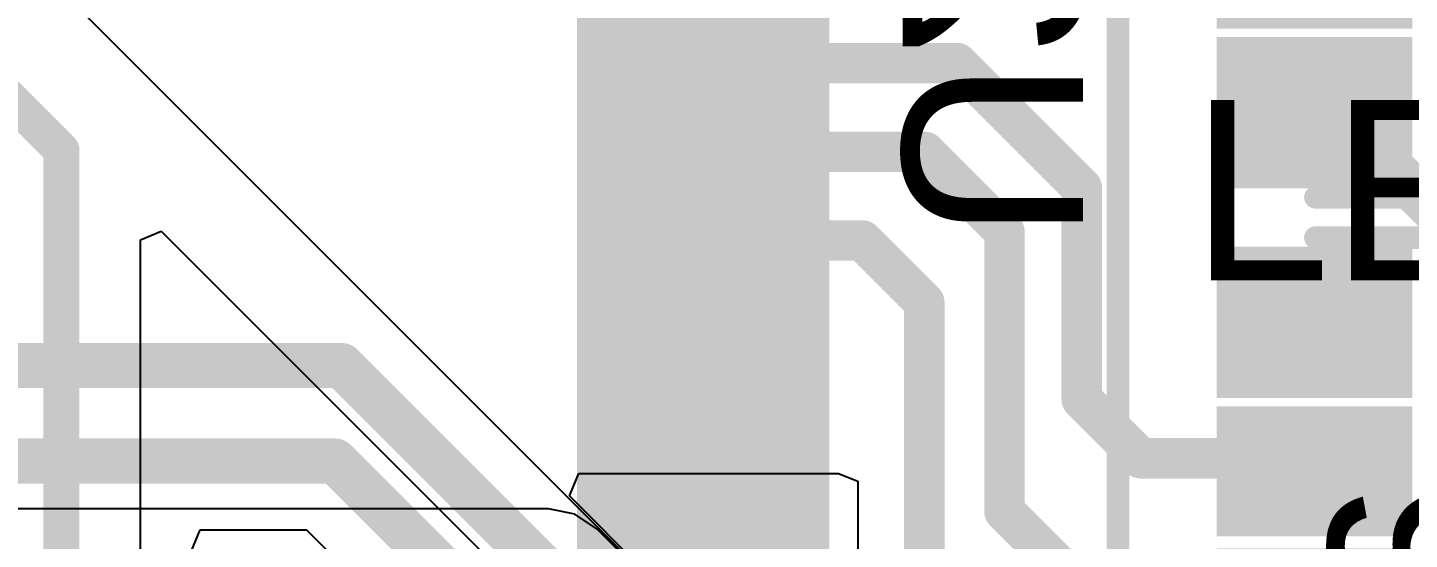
# Model space of a CAD drawing. Header units: inches. Extents: x -2.7 to 10.9, y -2.9 to 7.4.
# Drawn here: x 0.643 to 0.9496, y -0.037 to 0.0766 of the extents above; entities that cross this region are included whole.
import ezdxf

# ---------------------------------------------------------------- set-up
doc = ezdxf.new("R2010")
doc.units = ezdxf.units.IN
doc.header["$MEASUREMENT"] = 0
for name, color, linetype in [('Bottom Layer', 5, 'Continuous'), ('Bottom Overlay', 54, 'Continuous'), ('Bottom Paste', 16, 'Continuous'), ('Bottom Solder', 6, 'Continuous'), ('Layer 3', 76, 'Continuous'), ('Top Layer', 1, 'Continuous'), ('Top Overlay', 2, 'Continuous')]:
    doc.layers.add(name, color=color, linetype=linetype)
doc.styles.add('Arial', font='', dxfattribs={"height": 0.2})
doc.styles.get('Arial').set_extended_font_data('Arial')

# ---------------------------------------------------------------- blocks, each defined once
blk = doc.blocks.new('48_LQFP__7_7___B_124')
at = {"layer": 'Bottom Layer'}
for points in [[(-0.11457, -0.19134), (-0.11457, -0.14331), (-0.10197, -0.14331), (-0.10197, -0.19134)], [(-0.09488, -0.19134), (-0.09488, -0.14331), (-0.08228, -0.14331), (-0.08228, -0.19134)], [(-0.0752, -0.19134), (-0.0752, -0.14331), (-0.0626, -0.14331), (-0.0626, -0.19134)], [(-0.05551, -0.19134), (-0.05551, -0.14331), (-0.04291, -0.14331), (-0.04291, -0.19134)], [(-0.03583, -0.19134), (-0.03583, -0.14331), (-0.02323, -0.14331), (-0.02323, -0.19134)], [(-0.01614, -0.19134), (-0.01614, -0.14331), (-0.00354, -0.14331), (-0.00354, -0.19134)]]:
    blk.add_hatch(color=5, dxfattribs=at).paths.add_polyline_path(points)
at = {"layer": 'Bottom Paste'}
for points in [[(-0.11457, -0.19134), (-0.11457, -0.14331), (-0.10197, -0.14331), (-0.10197, -0.19134)], [(-0.09488, -0.19134), (-0.09488, -0.14331), (-0.08228, -0.14331), (-0.08228, -0.19134)], [(-0.0752, -0.19134), (-0.0752, -0.14331), (-0.0626, -0.14331), (-0.0626, -0.19134)], [(-0.05551, -0.19134), (-0.05551, -0.14331), (-0.04291, -0.14331), (-0.04291, -0.19134)], [(-0.03583, -0.19134), (-0.03583, -0.14331), (-0.02323, -0.14331), (-0.02323, -0.19134)], [(-0.01614, -0.19134), (-0.01614, -0.14331), (-0.00354, -0.14331), (-0.00354, -0.19134)]]:
    blk.add_hatch(color=16, dxfattribs=at).paths.add_polyline_path(points)
at = {"layer": 'Bottom Solder'}
for points in [[(-0.11857, -0.19534), (-0.11857, -0.13931), (-0.09797, -0.13931), (-0.09797, -0.19534)], [(-0.09888, -0.19534), (-0.09888, -0.13931), (-0.07828, -0.13931), (-0.07828, -0.19534)], [(-0.0792, -0.19534), (-0.0792, -0.13931), (-0.0586, -0.13931), (-0.0586, -0.19534)], [(-0.05951, -0.19534), (-0.05951, -0.13931), (-0.03891, -0.13931), (-0.03891, -0.19534)], [(-0.03983, -0.19534), (-0.03983, -0.13931), (-0.01923, -0.13931), (-0.01923, -0.19534)], [(-0.02014, -0.19534), (-0.02014, -0.13931), (0.00046, -0.13931), (0.00046, -0.19534)]]:
    blk.add_hatch(color=6, dxfattribs=at).paths.add_polyline_path(points)
blk = doc.blocks.new('YC164_FR_0710KL_B_146')
at = {"layer": 'Bottom Layer'}
for points in [[(-0.01772, 0.11043), (0.01772, 0.11043), (0.01772, 0.08484), (-0.01772, 0.08484)], [(0.0874, 0.08484), (0.05197, 0.08484), (0.05197, 0.11043), (0.0874, 0.11043)], [(-0.01772, 0.075), (0.01772, 0.075), (0.01772, 0.05413), (-0.01772, 0.05413)], [(0.0874, 0.05413), (0.05197, 0.05413), (0.05197, 0.075), (0.0874, 0.075)], [(-0.01772, 0.0435), (0.01772, 0.0435), (0.01772, 0.02264), (-0.01772, 0.02264)], [(0.0874, 0.02264), (0.05197, 0.02264), (0.05197, 0.0435), (0.0874, 0.0435)], [(-0.01772, 0.0128), (0.01772, 0.0128), (0.01772, -0.0128), (-0.01772, -0.0128)], [(0.0874, -0.0128), (0.05197, -0.0128), (0.05197, 0.0128), (0.0874, 0.0128)]]:
    blk.add_hatch(color=5, dxfattribs=at).paths.add_polyline_path(points)
at = {"layer": 'Bottom Paste'}
for points in [[(-0.01772, 0.11043), (0.01772, 0.11043), (0.01772, 0.08484), (-0.01772, 0.08484)], [(0.0874, 0.08484), (0.05197, 0.08484), (0.05197, 0.11043), (0.0874, 0.11043)], [(-0.01772, 0.075), (0.01772, 0.075), (0.01772, 0.05413), (-0.01772, 0.05413)], [(0.0874, 0.05413), (0.05197, 0.05413), (0.05197, 0.075), (0.0874, 0.075)], [(-0.01772, 0.0435), (0.01772, 0.0435), (0.01772, 0.02264), (-0.01772, 0.02264)], [(0.0874, 0.02264), (0.05197, 0.02264), (0.05197, 0.0435), (0.0874, 0.0435)], [(-0.01772, 0.0128), (0.01772, 0.0128), (0.01772, -0.0128), (-0.01772, -0.0128)], [(0.0874, -0.0128), (0.05197, -0.0128), (0.05197, 0.0128), (0.0874, 0.0128)]]:
    blk.add_hatch(color=16, dxfattribs=at).paths.add_polyline_path(points)
at = {"layer": 'Bottom Solder'}
for points in [[(-0.02172, 0.11443), (0.02172, 0.11443), (0.02172, 0.08084), (-0.02172, 0.08084)], [(0.0914, 0.08084), (0.04797, 0.08084), (0.04797, 0.11443), (0.0914, 0.11443)], [(-0.02172, 0.079), (0.02172, 0.079), (0.02172, 0.05013), (-0.02172, 0.05013)], [(0.0914, 0.05013), (0.04797, 0.05013), (0.04797, 0.079), (0.0914, 0.079)], [(-0.02172, 0.0475), (0.02172, 0.0475), (0.02172, 0.01864), (-0.02172, 0.01864)], [(0.0914, 0.01864), (0.04797, 0.01864), (0.04797, 0.0475), (0.0914, 0.0475)], [(-0.02172, 0.0168), (0.02172, 0.0168), (0.02172, -0.0168), (-0.02172, -0.0168)], [(0.0914, -0.0168), (0.04797, -0.0168), (0.04797, 0.0168), (0.0914, 0.0168)]]:
    blk.add_hatch(color=6, dxfattribs=at).paths.add_polyline_path(points)
at = {"layer": 'Bottom Overlay'}
for points in [[(0.06949, 0.11644, 0.005, 0.005, 0), (0.0002, 0.11644, 0.005, 0.005, 0)], [(-0.03116, 0.00482, 0.00787, 0.00787, 0), (-0.03116, -0.00718, 0.00787, 0.00787, 0)], [(-0.02516, -0.00118, 0.00787, 0.00787, 0), (-0.03116, 0.00482, 0.00787, 0.00787, 0)], [(-0.02516, -0.00118, 0.00787, 0.00787, 0), (-0.03116, -0.00718, 0.00787, 0.00787, 0)], [(0.06949, -0.0188, 0.005, 0.005, 0), (0.0002, -0.0188, 0.005, 0.005, 0)]]:
    blk.add_lwpolyline(points, format="xyseb", dxfattribs=at)
for points in [[(-0.00105, 0.11644, 0.0025, 0.0025, 1), (0.00145, 0.11644, 0.0025, 0.0025, 1)], [(0.06824, 0.11644, 0.0025, 0.0025, 1), (0.07074, 0.11644, 0.0025, 0.0025, 1)], [(-0.03313, 0.00482, 0.00394, 0.00394, 1), (-0.02919, 0.00482, 0.00394, 0.00394, 1)], [(-0.03313, 0.00482, 0.00394, 0.00394, 1), (-0.02919, 0.00482, 0.00394, 0.00394, 1)], [(-0.02713, -0.00118, 0.00394, 0.00394, 1), (-0.02319, -0.00118, 0.00394, 0.00394, 1)], [(-0.02713, -0.00118, 0.00394, 0.00394, 1), (-0.02319, -0.00118, 0.00394, 0.00394, 1)], [(-0.03313, -0.00718, 0.00394, 0.00394, 1), (-0.02919, -0.00718, 0.00394, 0.00394, 1)], [(-0.03313, -0.00718, 0.00394, 0.00394, 1), (-0.02919, -0.00718, 0.00394, 0.00394, 1)], [(-0.00105, -0.0188, 0.0025, 0.0025, 1), (0.00145, -0.0188, 0.0025, 0.0025, 1)], [(0.06824, -0.0188, 0.0025, 0.0025, 1), (0.07074, -0.0188, 0.0025, 0.0025, 1)]]:
    blk.add_lwpolyline(points, format="xyseb", close=True, dxfattribs=at)
blk = doc.blocks.new('YC164_FR_0710KL_B_148')
at = {"layer": 'Bottom Layer'}
for points in [[(-0.01772, 0.11043), (0.01772, 0.11043), (0.01772, 0.08484), (-0.01772, 0.08484)], [(0.0874, 0.08484), (0.05197, 0.08484), (0.05197, 0.11043), (0.0874, 0.11043)], [(-0.01772, 0.075), (0.01772, 0.075), (0.01772, 0.05413), (-0.01772, 0.05413)], [(0.0874, 0.05413), (0.05197, 0.05413), (0.05197, 0.075), (0.0874, 0.075)], [(-0.01772, 0.0435), (0.01772, 0.0435), (0.01772, 0.02264), (-0.01772, 0.02264)], [(0.0874, 0.02264), (0.05197, 0.02264), (0.05197, 0.0435), (0.0874, 0.0435)], [(-0.01772, 0.0128), (0.01772, 0.0128), (0.01772, -0.0128), (-0.01772, -0.0128)], [(0.0874, -0.0128), (0.05197, -0.0128), (0.05197, 0.0128), (0.0874, 0.0128)]]:
    blk.add_hatch(color=5, dxfattribs=at).paths.add_polyline_path(points)
at = {"layer": 'Bottom Paste'}
for points in [[(-0.01772, 0.11043), (0.01772, 0.11043), (0.01772, 0.08484), (-0.01772, 0.08484)], [(0.0874, 0.08484), (0.05197, 0.08484), (0.05197, 0.11043), (0.0874, 0.11043)], [(-0.01772, 0.075), (0.01772, 0.075), (0.01772, 0.05413), (-0.01772, 0.05413)], [(0.0874, 0.05413), (0.05197, 0.05413), (0.05197, 0.075), (0.0874, 0.075)], [(-0.01772, 0.0435), (0.01772, 0.0435), (0.01772, 0.02264), (-0.01772, 0.02264)], [(0.0874, 0.02264), (0.05197, 0.02264), (0.05197, 0.0435), (0.0874, 0.0435)], [(-0.01772, 0.0128), (0.01772, 0.0128), (0.01772, -0.0128), (-0.01772, -0.0128)], [(0.0874, -0.0128), (0.05197, -0.0128), (0.05197, 0.0128), (0.0874, 0.0128)]]:
    blk.add_hatch(color=16, dxfattribs=at).paths.add_polyline_path(points)
at = {"layer": 'Bottom Solder'}
for points in [[(-0.02172, 0.11443), (0.02172, 0.11443), (0.02172, 0.08084), (-0.02172, 0.08084)], [(0.0914, 0.08084), (0.04797, 0.08084), (0.04797, 0.11443), (0.0914, 0.11443)], [(-0.02172, 0.079), (0.02172, 0.079), (0.02172, 0.05013), (-0.02172, 0.05013)], [(0.0914, 0.05013), (0.04797, 0.05013), (0.04797, 0.079), (0.0914, 0.079)], [(-0.02172, 0.0475), (0.02172, 0.0475), (0.02172, 0.01864), (-0.02172, 0.01864)], [(0.0914, 0.01864), (0.04797, 0.01864), (0.04797, 0.0475), (0.0914, 0.0475)], [(-0.02172, 0.0168), (0.02172, 0.0168), (0.02172, -0.0168), (-0.02172, -0.0168)], [(0.0914, -0.0168), (0.04797, -0.0168), (0.04797, 0.0168), (0.0914, 0.0168)]]:
    blk.add_hatch(color=6, dxfattribs=at).paths.add_polyline_path(points)
at = {"layer": 'Bottom Overlay'}
for points in [[(0.0002, 0.11644, 0.005, 0.005, 0), (0.06949, 0.11644, 0.005, 0.005, 0)], [(-0.03116, 0.00482, 0.00787, 0.00787, 0), (-0.02516, -0.00118, 0.00787, 0.00787, 0)], [(-0.03116, -0.00718, 0.00787, 0.00787, 0), (-0.03116, 0.00482, 0.00787, 0.00787, 0)], [(-0.03116, -0.00718, 0.00787, 0.00787, 0), (-0.02516, -0.00118, 0.00787, 0.00787, 0)], [(0.0002, -0.0188, 0.005, 0.005, 0), (0.06949, -0.0188, 0.005, 0.005, 0)]]:
    blk.add_lwpolyline(points, format="xyseb", dxfattribs=at)
for points in [[(-0.00105, 0.11644, 0.0025, 0.0025, 1), (0.00145, 0.11644, 0.0025, 0.0025, 1)], [(0.06824, 0.11644, 0.0025, 0.0025, 1), (0.07074, 0.11644, 0.0025, 0.0025, 1)], [(-0.03313, 0.00482, 0.00394, 0.00394, 1), (-0.02919, 0.00482, 0.00394, 0.00394, 1)], [(-0.03313, 0.00482, 0.00394, 0.00394, 1), (-0.02919, 0.00482, 0.00394, 0.00394, 1)], [(-0.02713, -0.00118, 0.00394, 0.00394, 1), (-0.02319, -0.00118, 0.00394, 0.00394, 1)], [(-0.02713, -0.00118, 0.00394, 0.00394, 1), (-0.02319, -0.00118, 0.00394, 0.00394, 1)], [(-0.03313, -0.00718, 0.00394, 0.00394, 1), (-0.02919, -0.00718, 0.00394, 0.00394, 1)], [(-0.03313, -0.00718, 0.00394, 0.00394, 1), (-0.02919, -0.00718, 0.00394, 0.00394, 1)], [(-0.00105, -0.0188, 0.0025, 0.0025, 1), (0.00145, -0.0188, 0.0025, 0.0025, 1)], [(0.06824, -0.0188, 0.0025, 0.0025, 1), (0.07074, -0.0188, 0.0025, 0.0025, 1)]]:
    blk.add_lwpolyline(points, format="xyseb", close=True, dxfattribs=at)

msp = doc.modelspace()

# ---------------------------------------------------------------- linework, layer by layer
at = {"layer": 'Bottom Layer'}
for p, q in [((0.7632, -0.02735), (0.76527, -0.02235)), ((0.76527, -0.02235), (0.8229, -0.02235)), ((0.8229, -0.02235), (0.8229, -0.02235)), ((0.8229, -0.02235), (0.82718, -0.02409)), ((0.82718, -0.02409), (0.82718, -0.0657)), ((0.8412, -0.10535), (0.7632, -0.02735)), ((0.67932, -0.03953), (0.68124, -0.03491)), ((0.68124, -0.03491), (0.70483, -0.03491)), ((0.70483, -0.03491), (0.72407, -0.05415))]:
    msp.add_line(p, q, dxfattribs=at)
for points in [[(0.79288, 0.06869, 0.009, 0.009, 0), (0.84924, 0.06869, 0.009, 0.009, 0)], [(0.84924, 0.06869, 0.009, 0.009, 0), (0.87691, 0.04102, 0.009, 0.009, 0)], [(0.92856, 0.05772, 0.01, 0.01, 0), (0.93348, 0.05772, 0.01, 0.01, 0)], [(0.93348, 0.05772, 0.01, 0.01, 0), (0.94128, 0.04992, 0.01, 0.01, 0)], [(0.79288, 0.04901, 0.009, 0.009, 0), (0.84204, 0.04901, 0.009, 0.009, 0)], [(0.84204, 0.04901, 0.009, 0.009, 0), (0.85976, 0.03129, 0.009, 0.009, 0)], [(0.94128, 0.04992, 0.01, 0.01, 0), (0.95685, 0.03435, 0.01, 0.01, 0)], [(0.94128, 0.04992, 0.01, 0.01, 0), (0.94128, 0.04992, 0.01, 0.01, 0)], [(0.87691, -0.00591, 0.009, 0.009, 0), (0.87691, 0.04102, 0.009, 0.009, 0)], [(0.79288, 0.02932, 0.009, 0.009, 0), (0.82821, 0.02932, 0.009, 0.009, 0)], [(0.82821, 0.02932, 0.009, 0.009, 0), (0.84196, 0.01557, 0.009, 0.009, 0)], [(0.85976, -0.03076, 0.009, 0.009, 0), (0.85976, 0.03129, 0.009, 0.009, 0)], [(0.84196, -0.0657, 0.009, 0.009, 0), (0.84196, 0.01557, 0.009, 0.009, 0)], [(0.63703, 0.00158, 0.01, 0.01, 0), (0.71264, 0.00158, 0.01, 0.01, 0)], [(0.71264, 0.00158, 0.01, 0.01, 0), (0.83486, -0.12064, 0.01, 0.01, 0)], [(0.87691, -0.00591, 0.009, 0.009, 0), (0.89, -0.019, 0.009, 0.009, 0)], [(0.58911, -0.01961, 0.01, 0.01, 0), (0.71116, -0.01961, 0.01, 0.01, 0)], [(0.71116, -0.01961, 0.01, 0.01, 0), (0.82946, -0.13791, 0.01, 0.01, 0)], [(0.89, -0.019, 0.009, 0.009, 0), (0.92846, -0.019, 0.009, 0.009, 0)], [(0.92846, -0.019, 0.009, 0.009, 0), (0.92856, -0.0189, 0.009, 0.009, 0)], [(0.79288, -0.02973, 0.012, 0.012, 0), (0.80977, -0.02973, 0.012, 0.012, 0)], [(0.80977, -0.02973, 0.012, 0.012, 0), (0.81007, -0.03003, 0.012, 0.012, 0)], [(0.81007, -0.05236, 0.012, 0.012, 0), (0.81007, -0.03003, 0.012, 0.012, 0)], [(0.85976, -0.03076, 0.009, 0.009, 0), (0.87939, -0.05039, 0.009, 0.009, 0)]]:
    msp.add_lwpolyline(points, format="xyseb", dxfattribs=at)
for points in [[(0.79063, 0.06869, 0.0045, 0.0045, 1), (0.79513, 0.06869, 0.0045, 0.0045, 1)], [(0.84699, 0.06869, 0.0045, 0.0045, 1), (0.85149, 0.06869, 0.0045, 0.0045, 1)], [(0.84699, 0.06869, 0.0045, 0.0045, 1), (0.85149, 0.06869, 0.0045, 0.0045, 1)], [(0.92606, 0.05772, 0.005, 0.005, 1), (0.93106, 0.05772, 0.005, 0.005, 1)], [(0.93098, 0.05772, 0.005, 0.005, 1), (0.93598, 0.05772, 0.005, 0.005, 1)], [(0.93098, 0.05772, 0.005, 0.005, 1), (0.93598, 0.05772, 0.005, 0.005, 1)], [(0.79063, 0.04901, 0.0045, 0.0045, 1), (0.79513, 0.04901, 0.0045, 0.0045, 1)], [(0.83979, 0.04901, 0.0045, 0.0045, 1), (0.84429, 0.04901, 0.0045, 0.0045, 1)], [(0.83979, 0.04901, 0.0045, 0.0045, 1), (0.84429, 0.04901, 0.0045, 0.0045, 1)], [(0.93878, 0.04992, 0.005, 0.005, 1), (0.94378, 0.04992, 0.005, 0.005, 1)], [(0.93878, 0.04992, 0.005, 0.005, 1), (0.94378, 0.04992, 0.005, 0.005, 1)], [(0.93878, 0.04992, 0.005, 0.005, 1), (0.94378, 0.04992, 0.005, 0.005, 1)], [(0.93878, 0.04992, 0.005, 0.005, 1), (0.94378, 0.04992, 0.005, 0.005, 1)], [(0.87466, 0.04102, 0.0045, 0.0045, 1), (0.87916, 0.04102, 0.0045, 0.0045, 1)], [(0.87466, 0.04102, 0.0045, 0.0045, 1), (0.87916, 0.04102, 0.0045, 0.0045, 1)], [(0.79063, 0.02932, 0.0045, 0.0045, 1), (0.79513, 0.02932, 0.0045, 0.0045, 1)], [(0.82596, 0.02932, 0.0045, 0.0045, 1), (0.83046, 0.02932, 0.0045, 0.0045, 1)], [(0.82596, 0.02932, 0.0045, 0.0045, 1), (0.83046, 0.02932, 0.0045, 0.0045, 1)], [(0.85751, 0.03129, 0.0045, 0.0045, 1), (0.86201, 0.03129, 0.0045, 0.0045, 1)], [(0.85751, 0.03129, 0.0045, 0.0045, 1), (0.86201, 0.03129, 0.0045, 0.0045, 1)], [(0.83971, 0.01557, 0.0045, 0.0045, 1), (0.84421, 0.01557, 0.0045, 0.0045, 1)], [(0.83971, 0.01557, 0.0045, 0.0045, 1), (0.84421, 0.01557, 0.0045, 0.0045, 1)], [(0.71014, 0.00158, 0.005, 0.005, 1), (0.71514, 0.00158, 0.005, 0.005, 1)], [(0.71014, 0.00158, 0.005, 0.005, 1), (0.71514, 0.00158, 0.005, 0.005, 1)], [(0.87466, -0.00591, 0.0045, 0.0045, 1), (0.87916, -0.00591, 0.0045, 0.0045, 1)], [(0.87466, -0.00591, 0.0045, 0.0045, 1), (0.87916, -0.00591, 0.0045, 0.0045, 1)], [(0.70866, -0.01961, 0.005, 0.005, 1), (0.71366, -0.01961, 0.005, 0.005, 1)], [(0.70866, -0.01961, 0.005, 0.005, 1), (0.71366, -0.01961, 0.005, 0.005, 1)], [(0.88775, -0.019, 0.0045, 0.0045, 1), (0.89225, -0.019, 0.0045, 0.0045, 1)], [(0.88775, -0.019, 0.0045, 0.0045, 1), (0.89225, -0.019, 0.0045, 0.0045, 1)], [(0.92621, -0.019, 0.0045, 0.0045, 1), (0.93071, -0.019, 0.0045, 0.0045, 1)], [(0.92621, -0.019, 0.0045, 0.0045, 1), (0.93071, -0.019, 0.0045, 0.0045, 1)], [(0.92631, -0.0189, 0.0045, 0.0045, 1), (0.93081, -0.0189, 0.0045, 0.0045, 1)], [(0.78988, -0.02973, 0.006, 0.006, 1), (0.79588, -0.02973, 0.006, 0.006, 1)], [(0.80677, -0.02973, 0.006, 0.006, 1), (0.81277, -0.02973, 0.006, 0.006, 1)], [(0.80677, -0.02973, 0.006, 0.006, 1), (0.81277, -0.02973, 0.006, 0.006, 1)], [(0.80707, -0.03003, 0.006, 0.006, 1), (0.81307, -0.03003, 0.006, 0.006, 1)], [(0.80707, -0.03003, 0.006, 0.006, 1), (0.81307, -0.03003, 0.006, 0.006, 1)], [(0.85751, -0.03076, 0.0045, 0.0045, 1), (0.86201, -0.03076, 0.0045, 0.0045, 1)], [(0.85751, -0.03076, 0.0045, 0.0045, 1), (0.86201, -0.03076, 0.0045, 0.0045, 1)]]:
    msp.add_lwpolyline(points, format="xyseb", close=True, dxfattribs=at)
at = {"layer": 'Layer 3'}
for p, q in [((0.78764, -0.05246), (0.52618, 0.209)), ((0.668, 0.02947), (0.67262, 0.03138)), ((0.67262, 0.03138), (0.832, -0.128)), ((0.668, -1.066), (0.668, 0.02947))]:
    msp.add_line(p, q, dxfattribs=at)
for points in [[(0.50847, 0.19135, 0.008, 0.008, 0), (0.65047, 0.04935, 0.008, 0.008, 0)], [(0.65047, -1.77296, 0.008, 0.008, 0), (0.65047, 0.04935, 0.008, 0.008, 0)]]:
    msp.add_lwpolyline(points, format="xyseb", dxfattribs=at)
msp.add_lwpolyline([(0.64847, 0.04935, 0.004, 0.004, 1), (0.65247, 0.04935, 0.004, 0.004, 1)], format="xyseb", close=True, dxfattribs=at)
msp.add_lwpolyline([(0.64847, 0.04935, 0.004, 0.004, 1), (0.65247, 0.04935, 0.004, 0.004, 1)], format="xyseb", close=True, dxfattribs=at)
at = {"layer": 'Top Layer'}
for p, q in [((0.75854, -0.03024), (0.60565, -0.03024)), ((0.76439, -0.03141), (0.75854, -0.03024)), ((0.76936, -0.03472), (0.76439, -0.03141)), ((0.83937, -0.10474), (0.76936, -0.03472))]:
    msp.add_line(p, q, dxfattribs=at)
at = {"layer": 'Top Overlay'}
msp.add_lwpolyline([(0.88496, -0.32021, 0.005, 0.005, 0), (0.88496, 0.13978, 0.005, 0.005, 0)], format="xyseb", dxfattribs=at)

# ---------------------------------------------------------------- block references
for name, p, rotation in [('48_LQFP__7_7___B_124', (0.62556, 0.07854), 90), ('YC164_FR_0710KL_B_146', (0.99825, 0.15535), 180)]:
    msp.add_blockref(name, p, dxfattribs=dict(rotation=rotation))
msp.add_blockref('YC164_FR_0710KL_B_148', (0.92856, -0.08647))

# ---------------------------------------------------------------- texts
at = {"layer": 'Bottom Overlay', "style": 'Arial', "text_generation_flag": 2}
msp.add_text('U23', height=0.04, rotation=270, dxfattribs=at).set_placement((0.83715, 0.02925))
at = {"layer": 'Top Overlay', "style": 'Arial'}
msp.add_text('LED6', height=0.04, dxfattribs=at).set_placement((0.90099, 0.02052))
msp.add_text('C86', height=0.04, rotation=90, dxfattribs=at).set_placement((0.97173, -0.12648))

doc.saveas('drawing.dxf')
